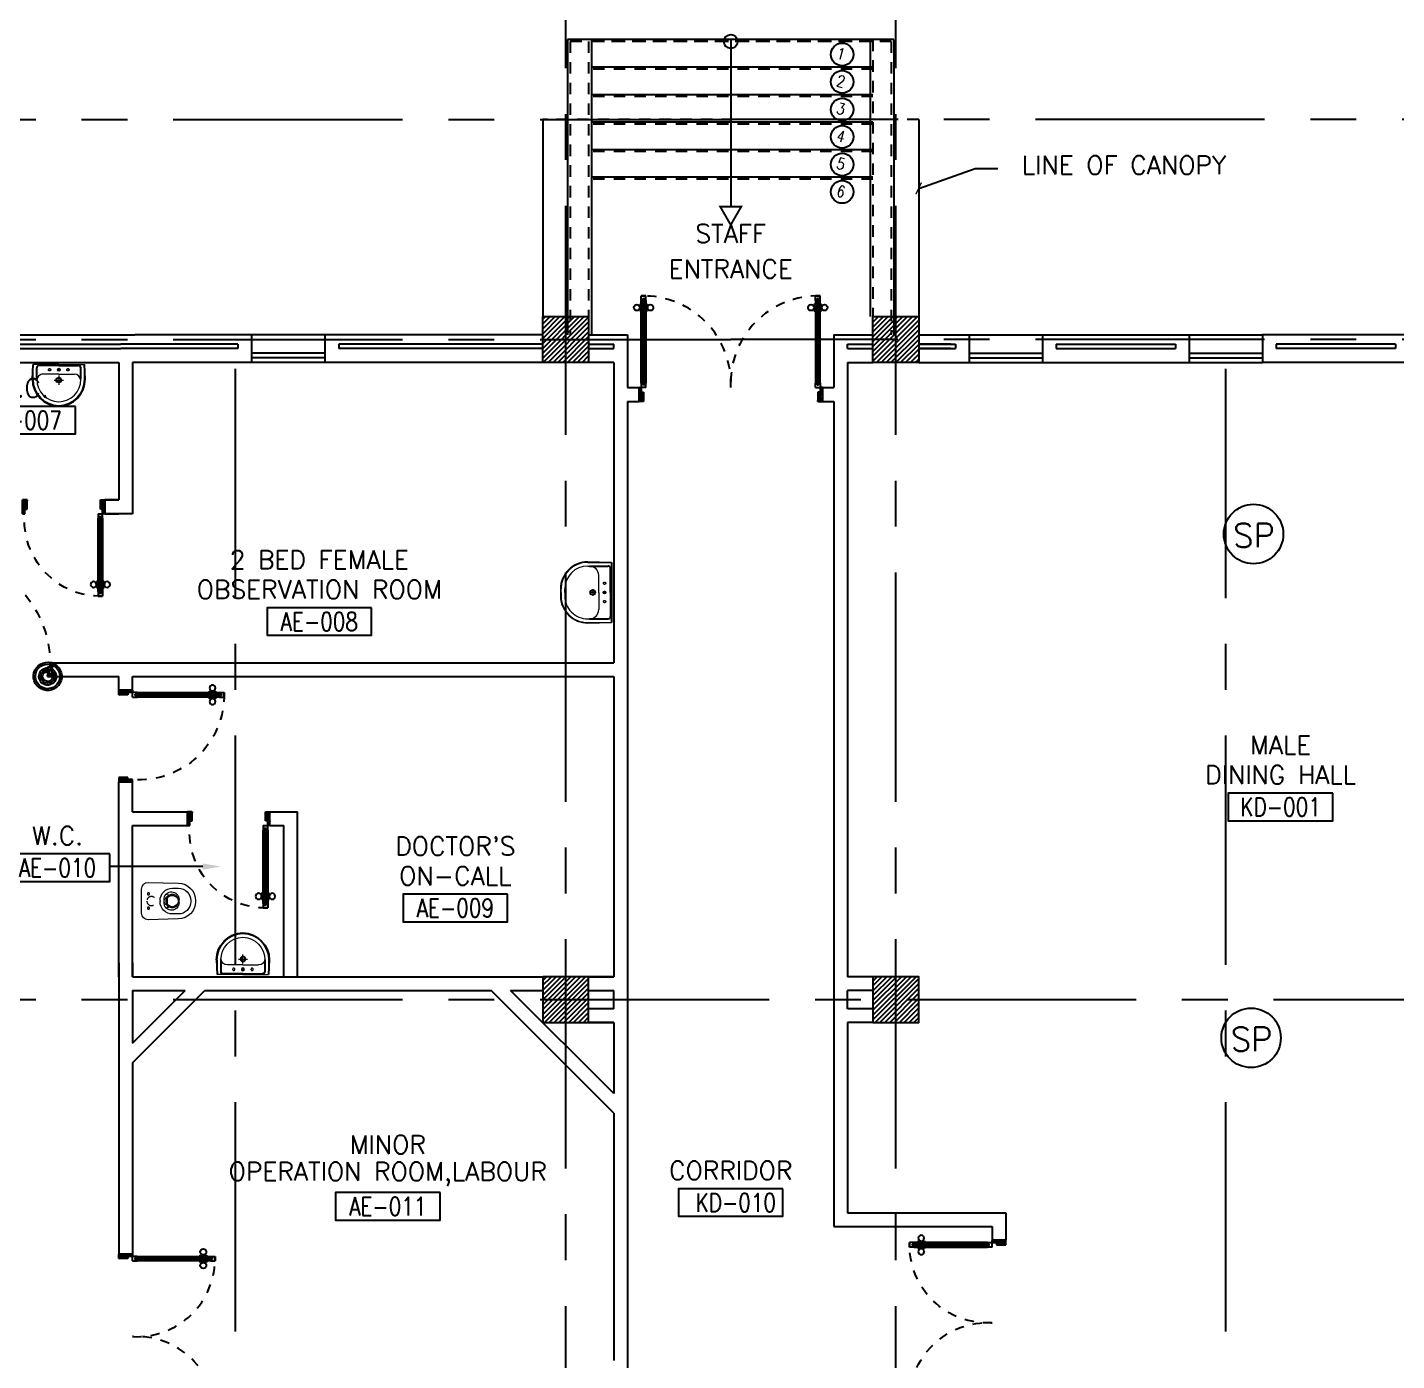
# Model space of a CAD drawing. Extents: x 0 to 93.3, y -13.5 to 76.8.
# Drawn here: x 15.11 to 30.04, y 53.08 to 67.62 of the extents above; entities that cross this region are included whole.
import ezdxf
from ezdxf.enums import TextEntityAlignment as Align

# ---------------------------------------------------------------- set-up
doc = ezdxf.new("R2010")
doc.units = 0
doc.header["$MEASUREMENT"] = 0
doc.header["$PDMODE"] = 3
doc.header["$PDSIZE"] = 0.1
for name, pattern in [('CENTERX2', [4, 2.5, -0.5, 0.5, -0.5]), ('DASHED', [0.75, 0.5, -0.25]), ('HIDDEN', [0.375, 0.25, -0.125]), ('HIDDEN2', [0.1875, 0.125, -0.0625])]:
    doc.linetypes.add(name, pattern=pattern)
doc.layers.get('0').update_dxf_attribs({"color": 11, "linetype": 'CONTINUOUS'})
doc.layers.get('DEFPOINTS').update_dxf_attribs({"color": 11, "linetype": 'CONTINUOUS'})
for name, color, linetype in [('AX-DIM', 11, 'CONTINUOUS'), ('AXES', 11, 'CENTERX2'), ('CANOPY-LN', 11, 'CONTINUOUS'), ('COL', 11, 'CONTINUOUS'), ('DOOR', 11, 'CONTINUOUS'), ('DOOR-DIM', 11, 'CONTINUOUS'), ('E-PA', 4, 'CONTINUOUS'), ('FIX', 11, 'CONTINUOUS'), ('HAT', 11, 'CONTINUOUS'), ('INSUL', 11, 'CONTINUOUS'), ('RM-BOX', 11, 'CONTINUOUS'), ('RM-IND', 11, 'CONTINUOUS'), ('RM-NAME', 11, 'CONTINUOUS'), ('RM-NO', 11, 'CONTINUOUS'), ('STR', 11, 'CONTINUOUS'), ('WALL', 11, 'CONTINUOUS'), ('WIN', 11, 'CONTINUOUS')]:
    doc.layers.add(name, color=color, linetype=linetype)
doc.styles.add('ROMANS', font='ROMANS.shx', dxfattribs={"width": 0.6})
doc.dimstyles.new('STANDARD in', dxfattribs={"dimtxt": 0.2, "dimasz": 0.1, "dimexe": 0.07, "dimexo": 0.05, "dimgap": 0.1, "dimtad": 1, "dimdec": 0, "dimlfac": 1000, "dimzin": 0, "dimdsep": 46, "dimtxsty": 'ROMANS', "dimblk": 'ARCHTICK', "dimcen": 0.05, "dimdle": 0.05, "dimclrd": 7, "dimclre": 7, "dimclrt": 2, "dimadec": 0, "dimazin": 0, "dimtfac": 1, "dimtdec": 0, "dimtmove": 2, "dimatfit": 3, "dimldrblk": 'ARCHTICK', "dimfxl": 0, "dimtolj": 1, "dimtzin": 0, "dimarcsym": 0})

# ---------------------------------------------------------------- blocks, each defined once
blk = doc.blocks.new('RM1')
at = {"layer": 'RM-BOX'}
blk.add_lwpolyline([(570, -200), (-570, -200), (-570, -500), (570, -500)], close=True, dxfattribs=at)
at = {"layer": 'RM-NAME', "style": 'ROMANS'}
for tag, p in [('ROOMNAME1', (0, 324)), ('ROOMNAME2', (0, 0))]:
    blk.add_attdef(tag, text='', height=200, dxfattribs=at).set_placement(p, align=Align.MIDDLE)
at = {"layer": 'RM-NO', "style": 'ROMANS', "width": 0.8}
blk.add_attdef('ROOMNO', text='', height=200, dxfattribs=at).set_placement((0, -350), align=Align.MIDDLE)
blk = doc.blocks.new('A$C272A55A0')
at = {"layer": 'DOOR', "color": 0, "linetype": 'ByBlock'}
for p, q in [((0, 900), (0, 1050)), ((50, 1050), (0, 1050)), ((50, 950), (50, 1050)), ((1750, 950), (1750, 1050)), ((1750, 1050), (1800, 1050)), ((1800, 1050), (1800, 900)), ((0, 900), (25, 900)), ((25, 950), (50, 950)), ((25, 900), (25, 950)), ((75, 900), (25, 900)), ((25, 850), (25, 900)), ((75, 900), (75, 850)), ((1725, 900), (1775, 900)), ((1725, 900), (1725, 850)), ((1775, 950), (1750, 950)), ((1775, 900), (1775, 950)), ((1800, 900), (1775, 900)), ((1775, 850), (1775, 900)), ((42, 850), (25, 850)), ((58, 870), (42, 870)), ((42, 870), (42, 850)), ((58, 850), (58, 870)), ((75, 850), (58, 850)), ((1725, 850), (1742, 850)), ((1742, 870), (1758, 870)), ((1742, 850), (1742, 870)), ((1758, 870), (1758, 850)), ((1758, 850), (1775, 850)), ((1718, 160), (1709, 160)), ((1709, 95), (1709, 160)), ((1725, 173), (1718, 173)), ((1718, 173), (1718, 83)), ((1718, 95), (1718, 160)), ((1775, 173), (1782, 173)), ((1782, 173), (1782, 83)), ((1782, 160), (1791, 160)), ((1782, 95), (1782, 160)), ((1791, 95), (1791, 160)), ((25, 50), (42, 50)), ((25, 50), (25, 0)), ((25, 0), (75, 0)), ((75, 0), (25, 0)), ((42, 50), (42, 30)), ((42, 30), (58, 30)), ((58, 50), (75, 50)), ((58, 50), (58, 30)), ((75, 50), (75, 0)), ((1718, 95), (1709, 95)), ((1725, 83), (1718, 83)), ((1742, 50), (1725, 50)), ((1725, 50), (1725, 0)), ((1775, 0), (1725, 0)), ((1725, 0), (1775, 0)), ((1742, 50), (1742, 30)), ((1758, 30), (1742, 30)), ((1775, 50), (1758, 50)), ((1758, 50), (1758, 30)), ((1775, 83), (1782, 83)), ((1775, 50), (1775, 0)), ((1782, 95), (1791, 95))]:
    blk.add_line(p, q, dxfattribs=at)
at = {"layer": 'DOOR', "color": 9, "linetype": 'ByBlock'}
for p, q in [((50, 1050), (0, 1010)), ((50, 1050), (0, 937)), ((50, 1050), (37, 950)), ((1750, 1050), (1800, 1010)), ((1750, 1050), (1800, 937)), ((1750, 1050), (1763, 950))]:
    blk.add_line(p, q, dxfattribs=at)
at = {"layer": 'DOOR', "linetype": 'ByBlock'}
for p, q in [((25, 850), (25, 50)), ((42, 850), (42, 50)), ((58, 850), (58, 50)), ((75, 50), (75, 850)), ((1725, 50), (1725, 850)), ((1742, 850), (1742, 50)), ((1758, 850), (1758, 50)), ((1775, 850), (1775, 50))]:
    blk.add_line(p, q, dxfattribs=at)
at = {"layer": 'DOOR', "color": 0, "linetype": 'ByBlock'}
for centre in [(1676, 128), (1824, 128)]:
    blk.add_circle(centre, 32.4, dxfattribs=at)
at = {"layer": 'DOOR', "color": 9, "linetype": 'ByBlock'}
for centre, radius, start, end in [((50, 1050), 34.4, 180, 270), ((50, 1050), 14.4, 180, 270), ((1750, 1050), 14.4, 270, 0), ((1750, 1050), 34.4, 270, 0), ((50, 1050), 54.4, 203.2074, 270), ((50, 1050), 74.4, 227.7764, 270), ((50, 1050), 94.4, 238.0182, 270), ((50, 1050), 114, 244.0838, 257.3774), ((50, 1050), 134, 248.1598, 259.28), ((50, 1050), 154, 251.1053, 256.2858), ((1750, 1050), 54.4, 270, 336.7926), ((1750, 1050), 74.4, 270, 312.2236), ((1750, 1050), 94.4, 270, 301.9818), ((1750, 1050), 114, 282.6226, 295.9162), ((1750, 1050), 134, 280.72, 291.8402), ((1750, 1050), 154, 283.7142, 288.8947)]:
    blk.add_arc(centre, radius, start, end, dxfattribs=at)
at = {"layer": 'DOOR', "linetype": 'HIDDEN', "ltscale": 0.5}
for centre, start, end in [((50, 851), 268.3174, 3.2965), ((1750, 851), 176.7035, 271.6826)]:
    blk.add_arc(centre, 851, start, end, dxfattribs=at)
at = {"layer": 'WALL', "linetype": 'ByBlock'}
blk.add_line((1800, 900), (1800, 1050), dxfattribs=at)
blk = doc.blocks.new('*X45')
at = {"color": 0}
for p, q in [((80579, 62336), (81044, 62801)), ((80579, 62389), (80991, 62801)), ((80579, 62442), (80938, 62801)), ((80579, 62495), (80885, 62801)), ((80579, 62548), (80832, 62801)), ((80579, 62601), (80779, 62801)), ((80579, 62654), (80726, 62801)), ((80579, 62707), (80673, 62801)), ((80579, 62760), (80620, 62801)), ((80597, 62301), (81079, 62783)), ((80650, 62301), (81079, 62730)), ((80703, 62301), (81079, 62677)), ((80756, 62301), (81079, 62624)), ((80810, 62301), (81079, 62571)), ((80863, 62301), (81079, 62518)), ((80916, 62301), (81079, 62465)), ((80969, 62301), (81079, 62412)), ((81022, 62301), (81079, 62359)), ((81075, 62301), (81079, 62306))]:
    blk.add_line(p, q, dxfattribs=at)
blk = doc.blocks.new('*X46')
at = {"color": 0}
for p, q in [((84179, 62330), (84651, 62801)), ((84179, 62383), (84598, 62801)), ((84179, 62436), (84545, 62801)), ((84179, 62489), (84492, 62801)), ((84179, 62542), (84438, 62801)), ((84179, 62595), (84385, 62801)), ((84179, 62648), (84332, 62801)), ((84179, 62701), (84279, 62801)), ((84179, 62754), (84226, 62801)), ((84204, 62301), (84679, 62777)), ((84257, 62301), (84679, 62724)), ((84310, 62301), (84679, 62671)), ((84363, 62301), (84679, 62617)), ((84416, 62301), (84679, 62564)), ((84469, 62301), (84679, 62511)), ((84522, 62301), (84679, 62458)), ((84575, 62301), (84679, 62405)), ((84628, 62301), (84679, 62352))]:
    blk.add_line(p, q, dxfattribs=at)
blk = doc.blocks.new('A$C010A25D0')
at = {"layer": 'DOOR', "color": 0, "linetype": 'ByBlock'}
for p, q in [((0, 2031), (0, 1981)), ((0, 1981), (0, 2031)), ((50, 2031), (0, 2031)), ((50, 1981), (0, 1981)), ((30, 2014), (30, 1998)), ((50, 2014), (30, 2014)), ((50, 1998), (30, 1998)), ((50, 2031), (50, 2014)), ((50, 1998), (50, 1981)), ((83, 2031), (83, 2038)), ((173, 2038), (83, 2038)), ((83, 1981), (83, 1974)), ((173, 1974), (83, 1974)), ((95, 2038), (95, 2047)), ((95, 2047), (160, 2047)), ((95, 2038), (160, 2038)), ((95, 1974), (95, 1965)), ((95, 1974), (160, 1974)), ((95, 1965), (160, 1965)), ((160, 2038), (160, 2047)), ((160, 1974), (160, 1965)), ((173, 2031), (173, 2038)), ((173, 1981), (173, 1974)), ((950, 2014), (950, 2031)), ((950, 2031), (1000, 2031)), ((970, 2014), (950, 2014)), ((950, 1981), (950, 1998)), ((950, 1998), (970, 1998)), ((1000, 1981), (950, 1981)), ((970, 1998), (970, 2014)), ((1000, 2056), (1000, 2031)), ((1000, 2056), (1150, 2056)), ((1000, 1981), (1000, 2031)), ((1000, 2031), (1050, 2031)), ((1050, 2031), (1050, 2006)), ((1050, 2006), (1150, 2006)), ((1150, 2006), (1150, 2056)), ((50, 131), (0, 131)), ((0, 131), (0, 81)), ((0, 81), (0, 131)), ((50, 81), (0, 81)), ((50, 114), (30, 114)), ((30, 98), (30, 114)), ((50, 98), (30, 98)), ((50, 114), (50, 131)), ((50, 81), (50, 98)), ((173, 138), (83, 138)), ((83, 131), (83, 138)), ((83, 81), (83, 74)), ((173, 74), (83, 74)), ((95, 147), (160, 147)), ((95, 138), (95, 147)), ((95, 138), (160, 138)), ((95, 74), (160, 74)), ((95, 74), (95, 65)), ((95, 65), (160, 65)), ((160, 138), (160, 147)), ((160, 74), (160, 65)), ((173, 131), (173, 138)), ((173, 81), (173, 74)), ((1000, 131), (950, 131)), ((950, 131), (950, 114)), ((950, 114), (970, 114)), ((970, 98), (950, 98)), ((950, 98), (950, 81)), ((950, 81), (1000, 81)), ((970, 114), (970, 98)), ((1000, 131), (1000, 81)), ((1000, 56), (1000, 81)), ((1000, 81), (1050, 81)), ((1000, 56), (1150, 56)), ((1050, 81), (1050, 106)), ((1050, 106), (1150, 106)), ((1150, 106), (1150, 56))]:
    blk.add_line(p, q, dxfattribs=at)
at = {"layer": 'DOOR', "linetype": 'ByBlock'}
for p, q in [((950, 2031), (50, 2031)), ((950, 2014), (50, 2014)), ((950, 1998), (50, 1998)), ((50, 1981), (950, 1981)), ((50, 131), (950, 131)), ((950, 114), (50, 114)), ((950, 98), (50, 98)), ((950, 81), (50, 81)), ((1150, 56), (1000, 56))]:
    blk.add_line(p, q, dxfattribs=at)
at = {"layer": 'DOOR', "color": 9, "linetype": 'ByBlock'}
for p, q in [((1150, 2006), (1037, 2056)), ((1150, 2006), (1050, 2019)), ((1150, 2006), (1110, 2056)), ((1150, 106), (1037, 56)), ((1150, 106), (1050, 93)), ((1150, 106), (1110, 56))]:
    blk.add_line(p, q, dxfattribs=at)
at = {"layer": 'DOOR', "color": 0, "linetype": 'ByBlock'}
for centre in [(128, 2079), (128, 1932), (128, 179), (128, 32)]:
    blk.add_circle(centre, 32.4, dxfattribs=at)
at = {"layer": 'DOOR', "linetype": 'HIDDEN', "ltscale": 0.5}
for centre, start, end in [((951, 2006), 178.494, 272.9568), ((951, 106), 87.0432, 181.506)]:
    blk.add_arc(centre, 951, start, end, dxfattribs=at)
at = {"layer": 'DOOR', "color": 9, "linetype": 'ByBlock'}
for centre, radius, start, end in [((1150, 2006), 154, 161.1053, 166.2858), ((1150, 2006), 134, 158.1598, 169.28), ((1150, 2006), 114, 154.0838, 167.3774), ((1150, 2006), 94.4, 148.0182, 180), ((1150, 2006), 74.4, 137.7764, 180), ((1150, 2006), 54.4, 113.2074, 180), ((1150, 2006), 34.4, 90, 180), ((1150, 2006), 14.4, 90, 180), ((1150, 106), 154, 193.7142, 198.8947), ((1150, 106), 134, 190.72, 201.8402), ((1150, 106), 114, 192.6226, 205.9162), ((1150, 106), 94.4, 180, 211.9818), ((1150, 106), 74.4, 180, 222.2236), ((1150, 106), 54.4, 180, 246.7926), ((1150, 106), 34.4, 180, 270), ((1150, 106), 14.4, 180, 270)]:
    blk.add_arc(centre, radius, start, end, dxfattribs=at)
at = {"layer": 'WALL'}
blk.add_line((1000, 56), (1150, 56), dxfattribs=at)
blk = doc.blocks.new('*X44')
at = {"color": 0}
for p, q in [((80579, 69548), (81032, 70001)), ((80579, 69601), (80979, 70001)), ((80579, 69654), (80926, 70001)), ((80579, 69707), (80873, 70001)), ((80579, 69760), (80820, 70001)), ((80579, 69814), (80767, 70001)), ((80579, 69867), (80714, 70001)), ((80579, 69920), (80661, 70001)), ((80579, 69973), (80608, 70001)), ((80585, 69501), (81079, 69995)), ((80638, 69501), (81079, 69942)), ((80691, 69501), (81079, 69889)), ((80744, 69501), (81079, 69836)), ((80797, 69501), (81079, 69783)), ((80850, 69501), (81079, 69730)), ((80903, 69501), (81079, 69677)), ((80956, 69501), (81079, 69624)), ((81009, 69501), (81079, 69571)), ((81062, 69501), (81079, 69518))]:
    blk.add_line(p, q, dxfattribs=at)
blk = doc.blocks.new('*X114')
at = {"color": 0}
for p, q in [((196689, 69515), (197174, 70001)), ((196689, 69568), (197121, 70001)), ((196689, 69621), (197068, 70001)), ((196689, 69675), (197015, 70001)), ((196689, 69728), (196962, 70001)), ((196689, 69781), (196909, 70001)), ((196689, 69834), (196856, 70001)), ((196689, 69887), (196803, 70001)), ((196689, 69940), (196750, 70001)), ((196689, 69993), (196697, 70001)), ((196727, 69501), (197189, 69962)), ((196780, 69501), (197189, 69909)), ((196833, 69501), (197189, 69856)), ((196886, 69501), (197189, 69803)), ((196939, 69501), (197189, 69750)), ((196992, 69501), (197189, 69697)), ((197045, 69501), (197189, 69644)), ((197098, 69501), (197189, 69591)), ((197151, 69501), (197189, 69538))]:
    blk.add_line(p, q, dxfattribs=at)
blk = doc.blocks.new('_ARCHTICK')
at = {"color": 0, "linetype": 'ByBlock', "const_width": 0.15}
blk.add_lwpolyline([(-0.5, -0.5), (0.5, 0.5)], dxfattribs=at)
blk = doc.blocks.new('*D137')
at = {"layer": 'AX-DIM', "color": 7, "lineweight": -2}
for p, q in [((6.53, 75.605), (81.32, 75.605)), ((6.58, 73.123), (6.58, 75.675)), ((81.27, 63.477), (81.27, 75.675))]:
    blk.add_line(p, q, dxfattribs=at)
at = {"layer": 'DEFPOINTS', "color": 0}
for p in [(81.27, 75.605), (6.58, 73.073), (81.27, 63.427)]:
    blk.add_point(p, dxfattribs=at)
at = {"layer": 'AX-DIM', "color": 7, "lineweight": -2, "xscale": 0.1, "yscale": 0.1, "zscale": 0.1, "rotation": 180}
blk.add_blockref('_ARCHTICK', (6.58, 75.605), dxfattribs=at)
at = {"layer": 'AX-DIM', "color": 7, "lineweight": -2, "xscale": 0.1, "yscale": 0.1, "zscale": 0.1}
blk.add_blockref('_ARCHTICK', (81.27, 75.605), dxfattribs=at)
at = {"layer": 'AX-DIM', "color": 2, "insert": (43.925, 75.805), "char_height": 0.2, "attachment_point": 5, "style": 'ROMANS'}
blk.add_mtext('\\A1;74690', dxfattribs=at)
blk = doc.blocks.new('A$C24ED45A6')
at = {"layer": 'DOOR', "color": 0, "linetype": 'ByBlock'}
for p, q in [((909, 1055), (909, 990)), ((918, 1055), (909, 1055)), ((918, 978), (918, 1068)), ((925, 1068), (918, 1068)), ((918, 1055), (918, 990)), ((925, 1100), (925, 1150)), ((925, 1150), (975, 1150)), ((975, 1150), (925, 1150)), ((942, 1100), (925, 1100)), ((942, 1100), (942, 1120)), ((958, 1120), (942, 1120)), ((958, 1100), (958, 1120)), ((975, 1100), (958, 1100)), ((975, 1100), (975, 1150)), ((975, 1068), (982, 1068)), ((982, 978), (982, 1068)), ((982, 1055), (982, 990)), ((982, 1055), (991, 1055)), ((991, 1055), (991, 990)), ((918, 990), (909, 990)), ((925, 978), (918, 978)), ((975, 978), (982, 978)), ((982, 990), (991, 990)), ((0, 0), (0, 150)), ((0, 150), (25, 150)), ((25, 150), (25, 100)), ((925, 150), (925, 200)), ((925, 200), (942, 200)), ((925, 150), (975, 150)), ((942, 200), (942, 180)), ((942, 180), (958, 180)), ((958, 180), (958, 200)), ((958, 200), (975, 200)), ((975, 200), (975, 150)), ((1000, 150), (975, 150)), ((975, 150), (975, 100)), ((1000, 150), (1000, 0)), ((50, 0), (0, 0)), ((25, 100), (50, 100)), ((50, 100), (50, 0)), ((975, 100), (950, 100)), ((950, 100), (950, 0)), ((950, 0), (1000, 0))]:
    blk.add_line(p, q, dxfattribs=at)
at = {"layer": 'DOOR', "linetype": 'ByBlock'}
for p, q in [((925, 1100), (925, 200)), ((942, 200), (942, 1100)), ((958, 200), (958, 1100)), ((975, 200), (975, 1100))]:
    blk.add_line(p, q, dxfattribs=at)
at = {"layer": 'DOOR', "color": 9, "linetype": 'ByBlock'}
for p, q in [((50, 0), (0, 114)), ((50, 0), (0, 40)), ((50, 0), (37, 100)), ((950, 0), (1000, 114)), ((950, 0), (963, 100)), ((950, 0), (1000, 40))]:
    blk.add_line(p, q, dxfattribs=at)
at = {"layer": 'DOOR', "color": 0, "linetype": 'ByBlock'}
for centre in [(876, 1023), (1024, 1023)]:
    blk.add_circle(centre, 32.4, dxfattribs=at)
at = {"layer": 'DOOR', "linetype": 'HIDDEN', "ltscale": 0.5}
blk.add_arc((950, 222), 928, 88.456, 184.4816, dxfattribs=at)
at = {"layer": 'DOOR', "color": 9, "linetype": 'ByBlock'}
for centre, radius, start, end in [((50, 0), 154, 103.7142, 108.8947), ((950, 0), 154, 71.1053, 76.2858), ((50, 0), 134, 100.72, 111.8402), ((50, 0), 114, 102.6226, 115.9162), ((50, 0), 94.4, 90, 121.9818), ((50, 0), 74.4, 90, 132.2236), ((50, 0), 54.4, 90, 156.7926), ((50, 0), 34.4, 90, 180), ((50, 0), 14.4, 90, 180), ((950, 0), 94.4, 58.0182, 90), ((950, 0), 74.4, 47.7764, 90), ((950, 0), 54.4, 23.2074, 90), ((950, 0), 34.4, 0, 90), ((950, 0), 14.4, 0, 90), ((950, 0), 134, 68.1598, 79.28), ((950, 0), 114, 64.0838, 77.3774)]:
    blk.add_arc(centre, radius, start, end, dxfattribs=at)
at = {"layer": 'WALL'}
blk.add_line((1000, 0), (1000, 150), dxfattribs=at)
blk = doc.blocks.new('LAV1')
at = {"layer": 'FIX', "linetype": 'ByBlock', "ltscale": 0.3}
for p, q in [((-287, 210), (-280, 50)), ((-240, 210), (-240, 85)), ((240, 210), (240, 85)), ((287, 210), (280, 50)), ((0, 60), (-215, 60)), ((0, 60), (215, 60))]:
    blk.add_line(p, q, dxfattribs=at)
at = {"layer": 'FIX', "linetype": 'Continuous', "lineweight": 20}
for p, q in [((-280, 210), (-280, 50)), ((0, 155), (-170, 155)), ((0, 155), (170, 155)), ((280, 210), (280, 50)), ((0, 50), (-280, 50)), ((0, 50), (-247, 50)), ((0, 50), (280, 50)), ((0, 50), (247, 50))]:
    blk.add_line(p, q, dxfattribs=at)
at = {"layer": 'FIX', "linetype": 'DASHED', "lineweight": 20, "ltscale": 0.05}
for p, q in [((50, 220), (-50, 220)), ((0, 170), (0, 270)), ((0, 170), (0, 270))]:
    blk.add_line(p, q, dxfattribs=at)
at = {"layer": 'FIX', "lineweight": 20}
for p, q in [((16, 107), (-15, 107)), ((0, 92), (0, 123))]:
    blk.add_line(p, q, dxfattribs=at)
for centre, radius in [((0, 220), 29.5), ((0, 220), 22.5), ((0, 107), 15.5)]:
    blk.add_circle(centre, radius, dxfattribs=at)
at = {"layer": 'FIX', "linetype": 'HIDDEN', "lineweight": 20, "ltscale": 0.05}
for centre in [(-100, 107), (100, 107)]:
    blk.add_circle(centre, 12.4, dxfattribs=at)
at = {"layer": 'FIX', "linetype": 'ByBlock', "ltscale": 0.3}
for centre, radius, start, end in [((5, 212), 292, 90.9964, 180.3903), ((-5, 212), 292, 359.6097, 89.0036), ((-215, 85), 25, 180, 270), ((215, 85), 25, 270, 0)]:
    blk.add_arc(centre, radius, start, end, dxfattribs=at)
at = {"layer": 'FIX', "linetype": 'Continuous', "lineweight": 20}
for centre, radius, start, end in [((5, 212), 285, 91.0202, 180.4), ((5, 212), 245, 91.1813, 180.4657), ((-5, 212), 285, 359.6, 88.9798), ((-5, 212), 245, 359.5343, 88.8187), ((-170, 225), 70, 180, 270), ((170, 225), 70, 270, 0)]:
    blk.add_arc(centre, radius, start, end, dxfattribs=at)
blk = doc.blocks.new('WC1')
at = {"layer": 'FIX', "lineweight": 20}
for p, q in [((35, 204), (-293, 194)), ((-482, 5), (-482, -5)), ((-429, 5), (-429, -5)), ((-289, 24), (-295, 0)), ((-295, 0), (-289, -24)), ((-230, 141), (-293, 141)), ((-150, 76), (-245, 60)), ((-94, 5), (-94, -5)), ((108, 0), (108, 131)), ((108, -131), (108, 0)), ((-293, -141), (-230, -141)), ((-245, -60), (-150, -76)), ((-293, -194), (35, -204)), ((32, -204), (35, -204))]:
    blk.add_line(p, q, dxfattribs=at)
at = {"layer": 'FIX', "linetype": 'Continuous', "lineweight": 20}
blk.add_line((-175, -47), (-175, 45), dxfattribs=at)
at = {"layer": 'FIX', "linetype": 'HIDDEN2', "lineweight": 20, "ltscale": 0.3}
blk.add_circle((0, 0), 49.8, dxfattribs=at)
at = {"layer": 'FIX', "linetype": 'HIDDEN', "lineweight": 20, "ltscale": 0.05}
for centre in [(32, 78), (32, -77)]:
    blk.add_circle(centre, 11.6, dxfattribs=at)
at = {"layer": 'FIX', "lineweight": 20}
for centre, radius, start, end in [((-293, 5), 189, 90, 180), ((35, 131), 73, 360, 90), ((-293, 5), 136, 90, 180), ((-228, -7), 68.2, 128.9242, 152.8468), ((-219, -18), 82, 108.496, 128.9242), ((-230, 5), 136, 360, 90), ((-293, -5), 189, 180, 270), ((-293, -5), 136, 180, 270), ((-228, 7), 68.2, 207.1532, 231.0758), ((-219, 18), 82, 231.0758, 251.504), ((-230, -5), 136, 270, 0), ((35, -131), 73, 270, 0)]:
    blk.add_arc(centre, radius, start, end, dxfattribs=at)
at = {"layer": 'FIX', "linetype": 'Continuous', "lineweight": 20}
for centre, start, end in [((-198, 46), 357.6662, 91.6121), ((-197, -46), 268.3879, 2.3338)]:
    blk.add_arc(centre, 22.3, start, end, dxfattribs=at)
blk = doc.blocks.new('LAV-003')
at = {"layer": 'FIX', "linetype": 'ByBlock'}
blk.add_line((-328, -25), (328, -25), dxfattribs=at)
at = {"layer": 'FIX', "linetype": 'Continuous', "lineweight": 20}
for p, q in [((-328, -285), (-328, -25)), ((328, -285), (328, -25)), ((-288, -285), (-288, -265)), ((0, -165), (-187, -165)), ((0, -165), (187, -165)), ((287, -285), (287, -265)), ((0, -535), (-38, -535)), ((0, -575), (-38, -575)), ((0, -535), (38, -535)), ((0, -575), (38, -575))]:
    blk.add_line(p, q, dxfattribs=at)
at = {"layer": 'FIX', "linetype": 'ByBlock', "ltscale": 0.3}
for p, q in [((-288, -265), (-288, -60)), ((0, -35), (-262, -35)), ((0, -35), (262, -35)), ((287, -265), (287, -60))]:
    blk.add_line(p, q, dxfattribs=at)
at = {"layer": 'FIX', "lineweight": 20}
for p, q in [((-16, -101), (15, -101)), ((0, -85), (0, -116))]:
    blk.add_line(p, q, dxfattribs=at)
at = {"layer": 'FIX', "linetype": 'DASHED', "lineweight": 20, "ltscale": 0.04}
for p, q in [((-36, -230), (37, -230)), ((0, -194), (0, -266))]:
    blk.add_line(p, q, dxfattribs=at)
at = {"layer": 'FIX', "linetype": 'Continuous', "lineweight": 20}
blk.add_lwpolyline([(295, -25), (0, -25), (-328, -25), (-334, -285, 0.414214), (-38, -582), (0, -582), (38, -582, 0.414214), (334, -285), (328, -25), (0, -25)], format="xyb", dxfattribs=at)
at = {"layer": 'FIX', "linetype": 'HIDDEN', "lineweight": 20, "ltscale": 0.05}
for centre in [(-100, -101), (100, -101)]:
    blk.add_circle(centre, 12.4, dxfattribs=at)
at = {"layer": 'FIX', "lineweight": 20}
for centre, radius in [((0, -101), 15.5), ((0, -230), 29.5), ((0, -230), 22.5)]:
    blk.add_circle(centre, radius, dxfattribs=at)
at = {"layer": 'FIX', "linetype": 'ByBlock', "ltscale": 0.3}
for centre, start, end in [((-262, -60), 90, 180), ((262, -60), 0, 90)]:
    blk.add_arc(centre, 25, start, end, dxfattribs=at)
at = {"layer": 'FIX', "linetype": 'Continuous', "lineweight": 20}
for centre, radius, start, end in [((-38, -285), 290, 180, 270), ((-38, -285), 250, 180, 270), ((-187, -265), 100, 90, 180), ((38, -285), 290, 270, 0), ((38, -285), 250, 270, 0), ((187, -265), 100, 0, 90)]:
    blk.add_arc(centre, radius, start, end, dxfattribs=at)
blk = doc.blocks.new('DOOR100')
at = {"layer": 'DOOR', "color": 7, "linetype": 'ByBlock'}
for p, q in [((-91, 1205), (-91, 1140)), ((-82, 1205), (-91, 1205)), ((-82, 1128), (-82, 1218)), ((-75, 1218), (-82, 1218)), ((-82, 1205), (-82, 1140)), ((-75, 1250), (-75, 1300)), ((-75, 1300), (-25, 1300)), ((-25, 1300), (-75, 1300)), ((-58, 1250), (-75, 1250)), ((-58, 1250), (-58, 1270)), ((-42, 1270), (-58, 1270)), ((-42, 1250), (-42, 1270)), ((-25, 1250), (-42, 1250)), ((-25, 1250), (-25, 1300)), ((-25, 1218), (-18, 1218)), ((-18, 1128), (-18, 1218)), ((-18, 1205), (-18, 1140)), ((-18, 1205), (-9, 1205)), ((-9, 1205), (-9, 1140)), ((-82, 1140), (-91, 1140)), ((-75, 1128), (-82, 1128)), ((-25, 1128), (-18, 1128)), ((-18, 1140), (-9, 1140)), ((-1200, 0), (-1200, 150)), ((-1200, 150), (-1175, 150)), ((-1200, 150), (-1200, 0)), ((-1175, 150), (-1175, 100)), ((-75, 200), (-58, 200)), ((-75, 150), (-75, 200)), ((-75, 150), (-25, 150)), ((-58, 200), (-58, 180)), ((-58, 180), (-42, 180)), ((-42, 200), (-25, 200)), ((-42, 180), (-42, 200)), ((-25, 200), (-25, 150)), ((0, 150), (-25, 150)), ((-25, 150), (-25, 100)), ((0, 0), (0, 150)), ((0, 150), (0, 0)), ((-1150, 0), (-1200, 114)), ((-1150, 0), (-1200, 40)), ((-1150, 0), (-1200, 0)), ((-1175, 100), (-1150, 100)), ((-1150, 0), (-1163, 100)), ((-1150, 100), (-1150, 0)), ((-50, 0), (0, 114)), ((-50, 100), (-50, 0)), ((-50, 0), (-37, 100)), ((-25, 100), (-50, 100)), ((-50, 0), (0, 40)), ((-50, 0), (0, 0))]:
    blk.add_line(p, q, dxfattribs=at)
at = {"layer": 'DOOR', "linetype": 'ByBlock'}
for p, q in [((-75, 1250), (-75, 200)), ((-58, 200), (-58, 1250)), ((-42, 200), (-42, 1250)), ((-25, 200), (-25, 1250))]:
    blk.add_line(p, q, dxfattribs=at)
at = {"layer": 'DOOR', "color": 7, "linetype": 'ByBlock'}
for centre in [(-124, 1173), (24, 1173)]:
    blk.add_circle(centre, 32.4, dxfattribs=at)
at = {"layer": 'DOOR', "linetype": 'HIDDEN', "ltscale": 0.5}
blk.add_arc((-25, 150), 1150, 90, 180, dxfattribs=at)
at = {"layer": 'DOOR', "color": 7, "linetype": 'ByBlock'}
for centre, radius, start, end in [((-1150, 0), 154, 103.7142, 108.8947), ((-50, 0), 154, 71.1053, 76.2858), ((-1150, 0), 134, 100.72, 111.8402), ((-1150, 0), 94.4, 90, 121.9818), ((-1150, 0), 74.4, 90, 132.2236), ((-1150, 0), 54.4, 90, 156.7926), ((-1150, 0), 34.4, 90, 180), ((-1150, 0), 14.4, 90, 180), ((-50, 0), 94.4, 58.0182, 90), ((-50, 0), 74.4, 47.7764, 90), ((-50, 0), 54.4, 23.2074, 90), ((-50, 0), 34.4, 0, 90), ((-50, 0), 14.4, 0, 90), ((-50, 0), 134, 68.1598, 79.28), ((-50, 0), 114, 64.0838, 77.3774)]:
    blk.add_arc(centre, radius, start, end, dxfattribs=at)
blk = doc.blocks.new('DOOR90')
at = {"layer": 'DOOR', "color": 7, "linetype": 'ByBlock'}
for p, q in [((-150, 0), (0, 0)), ((-150, 0), (-150, -25)), ((0, -50), (-114, 0)), ((0, -50), (-40, 0)), ((0, -50), (0, 0)), ((-1000, -25), (-1050, -25)), ((-1050, -75), (-1050, -25)), ((-1050, -25), (-1050, -75)), ((-1000, -75), (-1050, -75)), ((-1000, -42), (-1020, -42)), ((-1020, -42), (-1020, -58)), ((-1000, -58), (-1020, -58)), ((-1000, -25), (-1000, -42)), ((-1000, -58), (-1000, -75)), ((-878, -18), (-968, -18)), ((-968, -25), (-968, -18)), ((-968, -75), (-968, -82)), ((-878, -82), (-968, -82)), ((-955, -9), (-890, -9)), ((-955, -18), (-955, -9)), ((-955, -18), (-890, -18)), ((-955, -82), (-890, -82)), ((-955, -82), (-955, -91)), ((-955, -91), (-890, -91)), ((-890, -18), (-890, -9)), ((-890, -82), (-890, -91)), ((-878, -25), (-878, -18)), ((-878, -75), (-878, -82)), ((-200, -25), (-150, -25)), ((-200, -42), (-200, -25)), ((-180, -42), (-200, -42)), ((-200, -58), (-180, -58)), ((-200, -75), (-200, -58)), ((-150, -75), (-200, -75)), ((-180, -58), (-180, -42)), ((-150, -25), (-100, -25)), ((-150, -75), (-150, -25)), ((-100, -25), (-100, -50)), ((0, -50), (-100, -37)), ((-100, -50), (0, -50)), ((-150, -875), (-100, -875)), ((-150, -900), (-150, -875)), ((0, -850), (-114, -900)), ((-100, -875), (-100, -850)), ((0, -850), (-100, -863)), ((-100, -850), (0, -850)), ((0, -850), (-40, -900)), ((0, -850), (0, -900)), ((-150, -900), (0, -900)), ((0, -900), (-150, -900))]:
    blk.add_line(p, q, dxfattribs=at)
at = {"layer": 'DOOR', "linetype": 'ByBlock'}
for p, q in [((-200, -25), (-1000, -25)), ((-200, -42), (-1000, -42)), ((-200, -58), (-1000, -58)), ((-1000, -75), (-200, -75))]:
    blk.add_line(p, q, dxfattribs=at)
at = {"layer": 'DOOR', "color": 7, "linetype": 'ByBlock'}
for centre in [(-923, 24), (-923, -124)]:
    blk.add_circle(centre, 32.4, dxfattribs=at)
for centre, radius, start, end in [((0, -50), 154, 161.1053, 166.2858), ((0, -50), 94.4, 148.0182, 180), ((0, -50), 134, 158.1598, 169.28), ((0, -50), 114, 154.0838, 167.3774), ((0, -50), 74.4, 137.7764, 180), ((0, -50), 54.4, 113.2074, 180), ((0, -50), 34.4, 90, 180), ((0, -50), 14.4, 90, 180), ((0, -850), 154, 193.7142, 198.8947), ((0, -850), 134, 190.72, 201.8402), ((0, -850), 94.4, 180, 211.9818), ((0, -850), 74.4, 180, 222.2236), ((0, -850), 54.4, 180, 246.7926), ((0, -850), 34.4, 180, 270), ((0, -850), 14.4, 180, 270)]:
    blk.add_arc(centre, radius, start, end, dxfattribs=at)
at = {"layer": 'DOOR', "linetype": 'HIDDEN', "ltscale": 0.5}
blk.add_arc((-222, -50), 828, 178.2701, 275.003, dxfattribs=at)

msp = doc.modelspace()

# ---------------------------------------------------------------- linework, layer by layer
at = {"layer": 'AXES'}
for p, q in [((20.9795, -12.8215), (20.9795, 76.0748)), ((24.5795, -12.8215), (24.5795, 76.0748)), ((0.7, 66.62), (22.7795, 66.62)), ((92.6023, 66.62), (22.7795, 66.62)), ((0.7, 64.22), (22.7795, 64.22)), ((92.6023, 64.22), (22.7795, 64.22)), ((28.1795, 5.4), (28.1795, 64.22)), ((17.3795, 5.4), (17.3795, 63.97)), ((0.7, 57.02), (92.5981, 57.02))]:
    msp.add_line(p, q, dxfattribs=at)
at = {"layer": 'CANOPY-LN', "linetype": 'HIDDEN2'}
for p, q in [((20.7295, 66.62), (20.7295, 64.47)), ((24.8295, 66.62), (20.7295, 66.62)), ((24.8295, 66.62), (24.8295, 64.47))]:
    msp.add_line(p, q, dxfattribs=at)
at = {"layer": 'COL'}
for p, q in [((20.7295, 57.27), (20.7295, 56.77)), ((21.2295, 57.27), (20.7295, 57.27)), ((21.2295, 56.77), (21.2295, 57.27)), ((20.7295, 56.77), (21.2295, 56.77))]:
    msp.add_line(p, q, dxfattribs=at)
for points in [[(20.7295, 63.97), (20.7295, 64.47), (21.2295, 64.47), (21.2295, 63.97)], [(24.3295, 63.97), (24.3295, 64.47), (24.8295, 64.47), (24.8295, 63.97)], [(24.3295, 57.27), (24.3295, 56.77), (24.8295, 56.77), (24.8295, 57.27)]]:
    msp.add_lwpolyline(points, close=True, dxfattribs=at)
at = {"layer": 'E-PA', "color": 4}
for centre in [(28.4819, 62.0979), (28.4547, 56.603)]:
    msp.add_circle(centre, 0.3243, dxfattribs=at)
at = {"layer": 'FIX', "color": 32, "linetype": 'ByBlock', "ltscale": 0.3}
for p, q in [((15.1638, 63.787), (15.1708, 63.947)), ((15.4508, 63.937), (15.2358, 63.937)), ((15.4508, 63.937), (15.6658, 63.937)), ((15.7378, 63.787), (15.7308, 63.947)), ((15.2108, 63.787), (15.2108, 63.912)), ((15.6908, 63.787), (15.6908, 63.912))]:
    msp.add_line(p, q, dxfattribs=at)
at = {"layer": 'FIX', "linetype": 'Continuous', "lineweight": 20}
for p, q in [((15.1708, 63.787), (15.1708, 63.947)), ((15.4508, 63.947), (15.1708, 63.947)), ((15.4508, 63.947), (15.2035, 63.947)), ((15.4508, 63.947), (15.7308, 63.947)), ((15.4508, 63.947), (15.6981, 63.947)), ((15.7308, 63.787), (15.7308, 63.947)), ((15.4508, 63.842), (15.2808, 63.842)), ((15.4508, 63.842), (15.6208, 63.842))]:
    msp.add_line(p, q, dxfattribs=at)
at = {"layer": 'FIX', "color": 32, "linetype": 'DASHED', "lineweight": 20, "ltscale": 0.05}
for p, q in [((15.4012, 63.777), (15.5012, 63.777)), ((15.4512, 63.827), (15.4512, 63.727)), ((15.4512, 63.827), (15.4512, 63.727))]:
    msp.add_line(p, q, dxfattribs=at)
at = {"layer": 'FIX', "color": 32, "lineweight": 20}
for p, q in [((15.4352, 63.8895), (15.4663, 63.8895)), ((15.4508, 63.905), (15.4508, 63.874))]:
    msp.add_line(p, q, dxfattribs=at)
at = {"layer": 'FIX', "color": 32, "linetype": 'HIDDEN', "lineweight": 20, "ltscale": 0.05}
for centre in [(15.3508, 63.8895), (15.5508, 63.8895)]:
    msp.add_circle(centre, 0.0124, dxfattribs=at)
at = {"layer": 'FIX', "lineweight": 20}
for centre, radius in [((15.4512, 63.777), 0.0295), ((15.4512, 63.777), 0.0225), ((15.4508, 63.8895), 0.0155)]:
    msp.add_circle(centre, radius, dxfattribs=at)
at = {"layer": 'FIX', "color": 32, "linetype": 'ByBlock', "ltscale": 0.3}
for centre, radius, start, end in [((15.2358, 63.912), 0.025, 90, 180), ((15.6658, 63.912), 0.025, 0, 90), ((15.4559, 63.785), 0.2921, 179.60965, 269.00362), ((15.4457, 63.785), 0.2921, 270.99638, 0.39035)]:
    msp.add_arc(centre, radius, start, end, dxfattribs=at)
at = {"layer": 'FIX', "linetype": 'Continuous', "lineweight": 20}
for centre, radius, start, end in [((15.4559, 63.785), 0.2851, 179.60002, 268.97983), ((15.2808, 63.772), 0.07, 90, 180), ((15.4558, 63.785), 0.2451, 179.53434, 268.81866), ((15.4457, 63.785), 0.2851, 271.02017, 0.39998), ((15.4457, 63.785), 0.2451, 271.18134, 0.46566), ((15.6208, 63.772), 0.07, 0, 90)]:
    msp.add_arc(centre, radius, start, end, dxfattribs=at)
at = {"layer": 'INSUL'}
for p, q in [((14.0295, 64.17), (16.1295, 64.17)), ((14.0295, 64.12), (16.1295, 64.12)), ((17.4045, 64.17), (16.1295, 64.17)), ((17.4045, 64.12), (16.1295, 64.12)), ((17.4045, 64.17), (17.4045, 64.12)), ((20.7295, 64.17), (18.5045, 64.17)), ((18.5045, 64.17), (18.5045, 64.12)), ((20.7295, 64.12), (18.5045, 64.12)), ((21.2295, 64.17), (21.5045, 64.17)), ((21.2295, 64.17), (21.5045, 64.17)), ((21.2295, 64.17), (21.5045, 64.17)), ((21.2295, 64.12), (21.5045, 64.12)), ((21.2295, 64.12), (21.5045, 64.12)), ((21.2295, 64.12), (21.5045, 64.12)), ((21.5045, 64.12), (21.5045, 64.17)), ((21.5045, 64.12), (21.5045, 64.17)), ((21.5045, 64.12), (21.5045, 64.17)), ((21.5045, 64.12), (21.5045, 64.17)), ((24.0545, 64.12), (24.0545, 64.17)), ((24.0545, 64.17), (24.3295, 64.17)), ((24.0545, 64.17), (24.3295, 64.17)), ((24.0545, 64.12), (24.0545, 64.17)), ((24.0545, 64.12), (24.0545, 64.17)), ((24.0545, 64.12), (24.3295, 64.12)), ((24.0545, 64.12), (24.3295, 64.12)), ((24.8295, 64.17), (25.2295, 64.17)), ((25.1795, 64.17), (24.8295, 64.17)), ((24.8295, 64.12), (25.2295, 64.12)), ((25.1795, 64.12), (24.8295, 64.12)), ((25.2295, 64.17), (25.2295, 64.12)), ((26.3295, 64.17), (27.6295, 64.17)), ((26.3295, 64.17), (26.3295, 64.12)), ((26.3295, 64.12), (27.6295, 64.12)), ((27.6295, 64.17), (27.6295, 64.12)), ((30.0295, 64.17), (28.7295, 64.17)), ((28.7295, 64.17), (28.7295, 64.12)), ((30.0295, 64.12), (28.7295, 64.12)), ((30.0295, 64.17), (30.0295, 64.12))]:
    msp.add_line(p, q, dxfattribs=at)
at = {"layer": 'RM-IND'}
msp.add_line((17.0216, 58.4713), (16.0067, 58.4713), dxfattribs=at)
msp.add_solid([(17.0216, 58.438), (17.0216, 58.5047), (17.2216, 58.4713)], dxfattribs=at)
at = {"layer": 'RM-NAME'}
for p, q in [((20.7295, 66.62), (20.7295, 64.47)), ((24.8295, 66.62), (24.8295, 64.47))]:
    msp.add_line(p, q, dxfattribs=at)
at = {"layer": 'STR'}
for p, q in [((20.9995, 67.49), (20.9995, 64.27)), ((24.5595, 67.49), (20.9995, 67.49)), ((21.2595, 67.49), (21.2595, 64.27)), ((24.3295, 67.49), (21.2595, 67.49)), ((22.7795, 67.49), (22.7795, 65.67)), ((24.2995, 67.49), (24.2995, 64.47)), ((24.5595, 67.49), (24.5595, 64.27)), ((24.3295, 67.19), (21.2595, 67.19)), ((24.3295, 67.19), (21.2595, 67.19)), ((24.3295, 66.89), (21.2595, 66.89)), ((24.3295, 66.89), (21.2595, 66.89)), ((24.3295, 66.59), (21.2595, 66.59)), ((24.3295, 66.59), (21.2595, 66.59)), ((24.3295, 66.29), (21.2595, 66.29)), ((24.3295, 66.29), (21.2595, 66.29)), ((24.3295, 65.99), (21.2595, 65.99)), ((24.3295, 65.99), (21.2595, 65.99))]:
    msp.add_line(p, q, dxfattribs=at)
at = {"layer": 'STR', "linetype": 'HIDDEN2'}
for p, q in [((21.0295, 67.47), (21.0295, 64.27)), ((24.5295, 67.47), (21.0295, 67.47)), ((21.2295, 67.47), (21.2295, 64.47)), ((24.3295, 67.47), (21.2295, 67.47)), ((24.3295, 67.49), (24.3295, 64.47)), ((24.5295, 67.47), (24.5295, 64.27)), ((24.3295, 67.17), (21.2295, 67.17)), ((24.3295, 67.17), (21.2295, 67.17)), ((24.3295, 66.87), (21.2295, 66.87)), ((24.3295, 66.87), (21.2295, 66.87)), ((24.3295, 66.57), (21.2295, 66.57)), ((24.3295, 66.57), (21.2295, 66.57)), ((24.3295, 66.27), (21.2295, 66.27)), ((24.3295, 66.27), (21.2295, 66.27)), ((24.3295, 65.97), (21.2295, 65.97)), ((24.3295, 65.97), (21.2295, 65.97))]:
    msp.add_line(p, q, dxfattribs=at)
at = {"layer": 'STR', "const_width": 0.0215}
msp.add_lwpolyline([(22.895, 65.67), (22.6641, 65.67), (22.7795, 65.47)], close=True, dxfattribs=at)
msp.add_lwpolyline([(22.895, 65.67), (22.6641, 65.67), (22.7795, 65.47)], close=True, dxfattribs=at)
msp.add_lwpolyline([(22.895, 65.67), (22.6641, 65.67), (22.7795, 65.47)], close=True, dxfattribs=at)
msp.add_lwpolyline([(22.895, 65.67), (22.6641, 65.67), (22.7795, 65.47)], close=True, dxfattribs=at)
at = {"layer": 'STR'}
msp.add_circle((22.7795, 67.47), 0.075, dxfattribs=at)
msp.add_circle((22.7795, 67.47), 0.075, dxfattribs=at)
at = {"layer": 'STR', "color": 11}
for centre in [(23.9953, 67.3293), (23.9953, 67.0292), (23.9953, 66.7292), (23.9953, 66.4293), (23.9953, 66.1292), (23.9953, 65.8292)]:
    msp.add_circle(centre, 0.1232, dxfattribs=at)
at = {"layer": 'WALL'}
for p, q in [((14.0295, 64.27), (16.2795, 64.27)), ((17.5545, 64.27), (16.2795, 64.27)), ((17.5545, 64.27), (17.5545, 63.97)), ((17.5545, 64.27), (17.5545, 63.97)), ((20.7295, 64.27), (18.3545, 64.27)), ((18.3545, 64.27), (18.3545, 63.97)), ((18.3545, 64.27), (18.3545, 63.97)), ((21.2295, 64.27), (21.6545, 64.27)), ((21.2295, 64.27), (21.6545, 64.27)), ((21.2295, 64.27), (21.6545, 64.27)), ((21.6545, 64.27), (21.6545, 63.695)), ((21.6545, 64.27), (21.6545, 63.695)), ((23.9045, 64.27), (24.3295, 64.27)), ((23.9045, 64.27), (23.9045, 63.695)), ((23.9045, 64.27), (23.9045, 63.695)), ((23.9045, 64.27), (24.3295, 64.27)), ((23.9045, 64.27), (23.9045, 63.695)), ((24.8295, 64.27), (25.3795, 64.27)), ((25.3795, 64.27), (25.3795, 63.97)), ((26.1795, 64.27), (27.7795, 64.27)), ((26.1795, 64.27), (26.1795, 63.97)), ((27.7795, 64.27), (27.7795, 63.97)), ((30.1795, 64.27), (28.5795, 64.27)), ((28.5795, 64.27), (28.5795, 63.97)), ((14.0295, 63.97), (16.1045, 63.97)), ((16.1045, 63.97), (16.1045, 62.47)), ((17.5545, 63.97), (16.2545, 63.97)), ((16.2545, 63.97), (16.2545, 62.32)), ((20.7295, 63.97), (18.3545, 63.97)), ((21.5045, 63.97), (21.2295, 63.97)), ((21.5045, 63.97), (21.2295, 63.97)), ((21.5045, 63.97), (21.2295, 63.97)), ((21.5045, 63.97), (21.5045, 60.695)), ((21.5045, 63.97), (21.5045, 60.695)), ((21.5045, 63.97), (21.5045, 60.695)), ((24.0545, 63.97), (24.0545, 57.27)), ((24.0545, 63.97), (24.3295, 63.97)), ((24.0545, 63.97), (24.3295, 63.97)), ((24.8295, 63.97), (25.3795, 63.97)), ((26.1795, 63.97), (27.7795, 63.97)), ((30.1795, 63.97), (28.5795, 63.97)), ((21.6545, 63.695), (21.7795, 63.695)), ((21.6545, 63.695), (21.7795, 63.695)), ((21.6545, 63.695), (21.7795, 63.695)), ((21.7795, 63.695), (21.7795, 63.545)), ((21.7795, 63.695), (21.7795, 63.545)), ((21.7795, 63.695), (21.7795, 63.545)), ((21.7795, 63.695), (21.7795, 63.545)), ((23.7795, 63.695), (23.7795, 63.545)), ((23.7795, 63.695), (23.9045, 63.695)), ((23.7795, 63.695), (23.9045, 63.695)), ((23.7795, 63.695), (23.7795, 63.545)), ((23.7795, 63.695), (23.7795, 63.545)), ((23.7795, 63.695), (23.7795, 63.545)), ((21.6545, 63.545), (21.6545, 47.495)), ((21.6545, 63.545), (21.6545, 47.495)), ((21.6545, 63.545), (21.7795, 63.545)), ((21.6545, 63.545), (21.7795, 63.545)), ((21.6545, 63.545), (21.6545, 47.495)), ((21.6545, 63.545), (21.7795, 63.545)), ((23.7795, 63.545), (23.9045, 63.545)), ((23.7795, 63.545), (23.9045, 63.545)), ((23.9045, 63.545), (23.9045, 54.545)), ((23.9045, 63.545), (23.9045, 54.545)), ((21.6545, 63.1891), (21.6545, 47.495)), ((16.1045, 62.47), (15.9545, 62.47)), ((15.9545, 62.47), (16.1045, 62.47)), ((15.9545, 62.47), (15.9545, 62.32)), ((15.9545, 62.47), (15.9545, 62.32)), ((16.2545, 62.32), (15.9545, 62.32)), ((15.9545, 62.32), (16.1045, 62.32)), ((15.3795, 60.695), (21.5045, 60.695)), ((15.3795, 60.695), (15.3795, 60.545)), ((20.3795, 60.695), (21.5045, 60.695)), ((15.3795, 60.545), (16.1045, 60.545)), ((16.1045, 60.3941), (16.1045, 60.545)), ((16.2545, 60.545), (21.5045, 60.545)), ((16.2545, 60.3941), (16.2545, 60.545)), ((21.5045, 60.545), (21.5045, 57.27)), ((21.5045, 60.545), (21.5045, 57.27)), ((21.5045, 60.545), (21.5045, 57.27)), ((21.5045, 60.545), (21.5045, 57.27)), ((16.2545, 60.3941), (16.1045, 60.3941)), ((16.1045, 57.27), (16.1045, 59.3941)), ((16.2545, 59.3941), (16.1045, 59.3941)), ((16.2545, 59.07), (16.2545, 59.3941)), ((16.2545, 59.07), (16.8545, 59.07)), ((16.8545, 58.92), (16.8545, 59.07)), ((17.7545, 59.07), (18.0545, 59.07)), ((17.7545, 58.92), (17.7545, 59.07)), ((18.0545, 57.27), (18.0545, 59.07)), ((18.0545, 58.77), (18.0545, 59.07)), ((16.2545, 57.27), (16.2545, 58.92)), ((16.2545, 58.92), (16.8545, 58.92)), ((17.7545, 58.92), (17.9045, 58.92)), ((17.9045, 57.27), (17.9045, 58.92)), ((17.9045, 58.77), (17.9045, 58.92)), ((16.1045, 57.4209), (16.1045, 54.245)), ((16.2545, 57.4209), (16.2545, 57.27)), ((16.2545, 57.27), (20.7295, 57.27)), ((21.2295, 57.27), (21.5045, 57.27)), ((21.5045, 57.27), (21.2295, 57.27)), ((21.2295, 57.27), (21.5045, 57.27)), ((21.5045, 57.27), (21.2295, 57.27)), ((24.3295, 57.27), (24.0545, 57.27)), ((24.3295, 57.27), (24.0545, 57.27)), ((16.2545, 56.3321), (17.0424, 57.12)), ((16.2545, 57.12), (16.8303, 57.12)), ((16.2545, 57.12), (16.2545, 56.5443)), ((16.2545, 56.5443), (16.8303, 57.12)), ((17.0424, 57.12), (20.1674, 57.12)), ((21.5045, 55.7829), (20.1674, 57.12)), ((21.5045, 55.995), (20.3795, 57.12)), ((20.3795, 57.12), (20.7295, 57.12)), ((21.2295, 57.12), (21.5045, 57.12)), ((21.5045, 56.92), (21.5045, 57.12)), ((24.3295, 57.12), (24.0545, 57.12)), ((24.0545, 56.92), (24.0545, 57.12)), ((21.5045, 56.92), (21.2295, 56.92)), ((24.3295, 56.92), (24.0545, 56.92)), ((21.2295, 56.77), (21.5045, 56.77)), ((21.5045, 56.77), (21.2295, 56.77)), ((21.2295, 56.77), (21.5045, 56.77)), ((21.5045, 56.77), (21.2295, 56.77)), ((21.5045, 56.77), (21.5045, 55.995)), ((24.0545, 56.77), (24.0545, 54.695)), ((24.3295, 56.77), (24.0545, 56.77)), ((24.3295, 56.77), (24.0545, 56.77)), ((16.2545, 56.3321), (16.2545, 54.245)), ((21.5045, 55.7829), (21.5045, 53.0829)), ((24.0545, 54.695), (25.7795, 54.695)), ((25.7795, 54.695), (25.7795, 54.395)), ((23.9045, 54.545), (25.6295, 54.545)), ((23.9045, 54.545), (25.1795, 54.545)), ((25.6295, 54.545), (25.6295, 54.395)), ((25.6295, 54.395), (25.7795, 54.395)), ((16.2545, 54.245), (16.1045, 54.245))]:
    msp.add_line(p, q, dxfattribs=at)
at = {"layer": 'WIN'}
for p, q in [((18.3545, 64.27), (17.5545, 64.27)), ((25.3795, 64.27), (26.1795, 64.27)), ((27.7795, 64.27), (28.5795, 64.27)), ((18.3545, 64.07), (17.5545, 64.07)), ((18.3545, 64.07), (17.5545, 64.07)), ((25.3795, 64.07), (26.1795, 64.07)), ((27.7795, 64.07), (28.5795, 64.07)), ((18.3545, 64.02), (17.5545, 64.02)), ((18.3545, 63.97), (17.5545, 63.97)), ((25.3795, 64.02), (26.1795, 64.02)), ((25.3795, 63.97), (26.1795, 63.97)), ((27.7795, 64.02), (28.5795, 64.02)), ((27.7795, 63.97), (28.5795, 63.97))]:
    msp.add_line(p, q, dxfattribs=at)

# ---------------------------------------------------------------- block references
at = {"layer": 'DOOR', "color": 0, "yscale": 0.0009999999892897904, "zscale": 0.001}
for name, p, xscale, rotation in [('A$C010A25D0', (21.7236, 64.6953), 0.0009999999892897904, 270), ('A$C24ED45A6', (16.1045, 59.3941), -0.0009999999892897904, 270), ('A$C272A55A0', (24.7292, 52.595), -0.0009999999892897904, 270), ('A$C272A55A0', (17.1549, 52.445), 0.0009999999892897904, 90)]:
    msp.add_blockref(name, p, dxfattribs=dict(at, xscale=xscale, rotation=rotation))
at = {"layer": 'DOOR', "xscale": -0.001000000047497451, "yscale": 0.0009999999892897904, "zscale": 0.001}
msp.add_blockref('DOOR100', (14.1795, 60.545), dxfattribs=at)
at = {"layer": 'DOOR-DIM', "xscale": -0.0009999999892897904, "yscale": 0.0009999999892897904, "zscale": 0.001, "rotation": 270}
for p in [(15.9545, 62.47), (17.7545, 59.07)]:
    msp.add_blockref('DOOR90', p, dxfattribs=at)
at = {"layer": 'HAT', "xscale": 0.001000000047497451, "yscale": 0.0009999999892897904, "zscale": 0.001}
for name, p in [('*X44', (-59.8497, -5.531)), ('*X114', (-172.359, -5.531)), ('*X45', (-59.8497, -5.531)), ('*X46', (-59.8497, -5.531))]:
    msp.add_blockref(name, p, dxfattribs=at)
for p, values in [((15.0628, 63.6898), {'ROOMNO': 'AE-007', 'ROOMNAME2': 'W.C.'}), ((18.292, 61.4938), {'ROOMNO': 'AE-008', 'ROOMNAME2': 'OBSERVATION ROOM', 'ROOMNAME1': '2 BED FEMALE'}), ((28.7764, 59.4718), {'ROOMNO': 'KD-001', 'ROOMNAME2': 'DINING HALL', 'ROOMNAME1': 'MALE'}), ((15.4369, 58.8084), {'ROOMNO': 'AE-010', 'ROOMNAME2': 'W.C.'}), ((19.7758, 58.3699), {'ROOMNO': 'AE-009', 'ROOMNAME2': 'ON-CALL', 'ROOMNAME1': "DOCTOR'S"}), ((19.0392, 55.1153), {'ROOMNO': 'AE-011', 'ROOMNAME2': 'OPERATION ROOM,LABOUR', 'ROOMNAME1': 'MINOR'})]:
    msp.add_blockref('RM1', p, dxfattribs=at).add_auto_attribs(values)
at = {"layer": 'WALL', "yscale": 0.0009999999892897904, "zscale": 0.001}
for name, p, xscale, rotation in [('LAV1', (15.4508, 63.997), 0.001000000047497451, 180), ('LAV-003', (21.5045, 61.4611), 0.0009999999892897904, 270)]:
    msp.add_blockref(name, p, dxfattribs=dict(at, xscale=xscale, rotation=rotation))
at = {"layer": 'WALL', "xscale": -0.001000000047497451, "yscale": 0.0009999999892897904, "zscale": 0.001}
for name, p in [('WC1', (16.4616, 58.095)), ('LAV1', (17.4595, 57.243))]:
    msp.add_blockref(name, p, dxfattribs=at)
at = {"layer": 'WALL', "xscale": 0.001000000047497451, "yscale": 0.0009999999892897904, "zscale": 0.001}
msp.add_blockref('RM1', (22.7795, 55.1567), dxfattribs=at).add_auto_attribs({'ROOMNO': ' KD-010', 'ROOMNAME2': 'CORRIDOR'})

# ---------------------------------------------------------------- texts
at = {"layer": 'CANOPY-LN', "color": 4, "style": 'ROMANS'}
msp.add_text('LINE OF CANOPY', height=0.2, dxfattribs=at).set_placement((27.0686, 66.1222), align=Align.MIDDLE)
at = {"layer": 'E-PA', "color": 4, "style": 'ROMANS'}
for p in [(28.2595, 61.9539), (28.2323, 56.4591)]:
    msp.add_text('SP', height=0.26, dxfattribs=at).set_placement(p)
at = {"layer": 'RM-NAME', "style": 'ROMANS'}
for s, p in [('STAFF', (22.7795, 65.3757)), ('ENTRANCE', (22.7795, 64.9901))]:
    msp.add_text(s, height=0.2, dxfattribs=at).set_placement(p, align=Align.MIDDLE)
at = {"layer": 'STR', "color": 9, "style": 'ROMANS', "width": 0.8}
for s, p in [('1', (23.9823, 67.3357)), ('2', (23.9823, 67.0357)), ('3', (23.9823, 66.7356)), ('4', (23.9823, 66.4357)), ('5', (23.9823, 66.1357)), ('6', (23.9823, 65.8356))]:
    msp.add_text(s, height=0.125, rotation=345, dxfattribs=at).set_placement(p, align=Align.MIDDLE)

# ---------------------------------------------------------------- dimensions: what is measured, and where the dimension line sits
at = {"layer": 'AX-DIM'}
dim = msp.add_linear_dim(base=(81.2695, 75.6055), p1=(6.5795, 73.0728), p2=(81.2695, 63.4271), dimstyle='STANDARD in', dxfattribs=at)
dim.commit()
dim.dimension.update_dxf_attribs({"geometry": '*D137', "text_midpoint": (43.9245, 75.8055)})

# ---------------------------------------------------------------- leaders
at = {"layer": 'CANOPY-LN', "color": 11}
msp.add_leader([(24.8295, 65.8683), (25.4444, 66.0842), (25.6943, 66.0844)], dimstyle='STANDARD in', dxfattribs=at)

doc.saveas('drawing.dxf')
